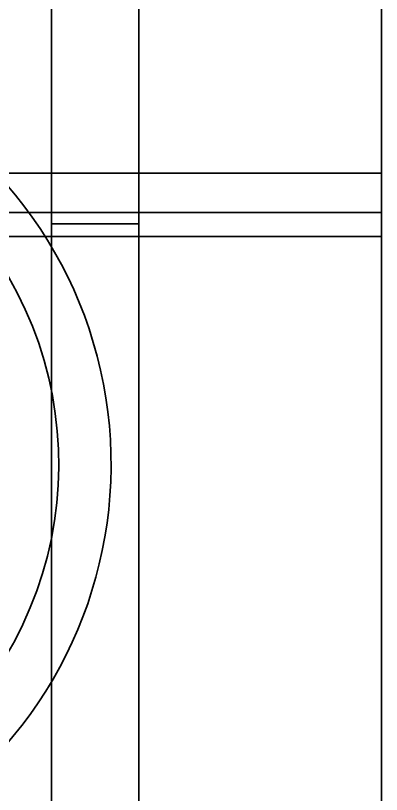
# Model space of a CAD drawing. Header units: millimetres. Extents: x -180 to 3623, y 0 to 2194.
# Drawn here: x 1396.19 to 1417.16, y 466.06 to 510.75 of the extents above; entities that cross this region are included whole.
import ezdxf

# ---------------------------------------------------------------- set-up
doc = ezdxf.new("R2010")
doc.units = ezdxf.units.MM

# ---------------------------------------------------------------- blocks, each defined once
blk = doc.blocks.new('Drawing View2')
at = {"color": 7, "linetype": 'Continuous', "lineweight": 35}
for p, q in [((1177.1, 212), (1177.1, 163.711)), ((1177.1, 209.73), (1177.1, 161.441)), ((1158.186, 194.172), (1158.186, 160.8)), ((1158.186, 194.172), (1158.186, -1)), ((1163.186, 194.172), (1163.186, 160.8)), ((1163.186, 194.172), (1163.186, -270.172)), ((1097.1, 163.711), (1177.1, 163.711)), ((1177.1, 163.711), (1177.1, 161.441)), ((1177.1, 163.711), (1177.1, 160.08)), ((1097.1, 161.441), (1177.1, 161.441)), ((1177.1, 161.441), (1177.1, 160.08)), ((1158.186, 160.8), (1158.186, -236.8)), ((1163.186, 160.8), (1158.186, 160.8)), ((1163.186, 160.8), (1163.186, -236.8)), ((1097.1, 160.08), (1177.1, 160.08)), ((1097.1, 160.08), (1177.1, 160.08)), ((1177.1, 160.08), (1177.1, -236.08)), ((1177.1, 160.08), (1177.1, -236.08))]:
    blk.add_line(p, q, dxfattribs=at)
for radius, end in [(24.5, 134.6585), (24.5, 134.6585), (21.5, 134.2993)]:
    blk.add_arc((1137.1, 147), radius, 314.6585, end, dxfattribs=at)

msp = doc.modelspace()

# ---------------------------------------------------------------- block references
at = {"color": 7, "linetype": 'Continuous', "lineweight": 35}
msp.add_blockref('Drawing View2', (240.063, 338), dxfattribs=at)

doc.saveas('drawing.dxf')
